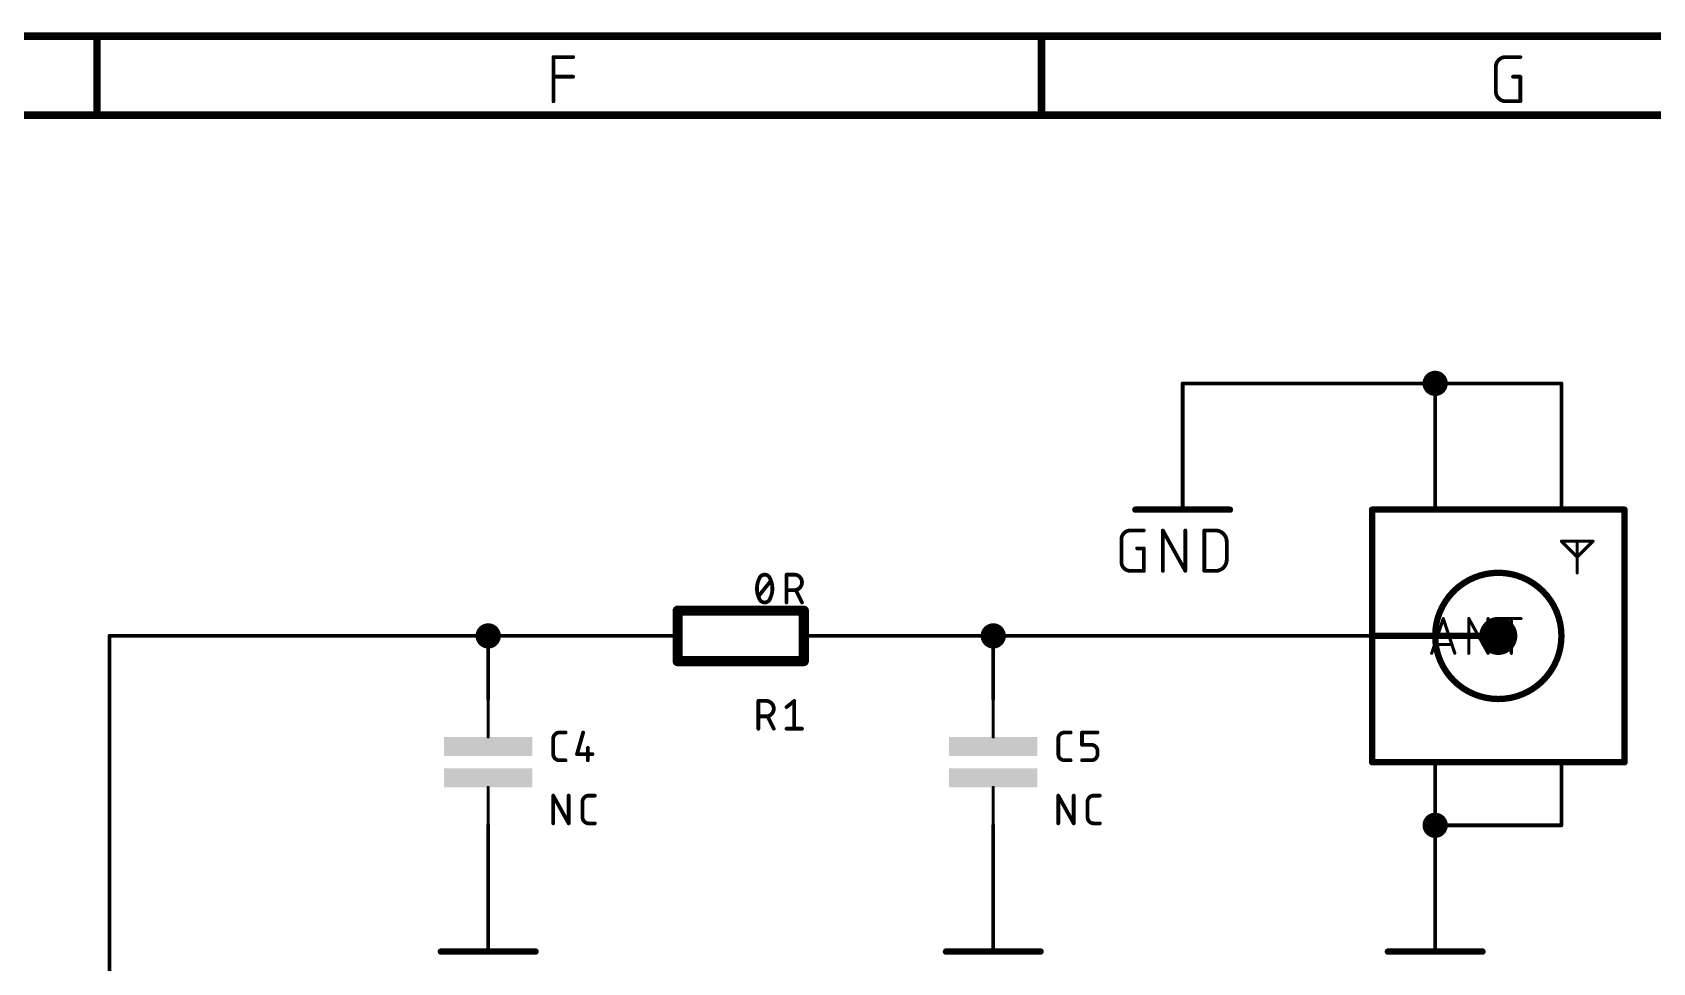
# Model space of a CAD drawing. Extents: x 0 to 388, y 0 to 261.
# Drawn here: x 187.4 to 252.6, y 223.1 to 260.5 of the extents above; entities that cross this region are included whole.
import ezdxf

# ---------------------------------------------------------------- set-up
doc = ezdxf.new("R2010")
doc.units = 0
for name, color, linetype in [('91', 94, 'CONTINUOUS'), ('94', 14, 'CONTINUOUS'), ('95', 250, 'CONTINUOUS'), ('96', 250, 'CONTINUOUS')]:
    doc.layers.add(name, color=color, linetype=linetype)

# ---------------------------------------------------------------- blocks, each defined once
blk = doc.blocks.new('RECT')
blk.add_solid([(-0.5, -0.5), (0.5, -0.5), (-0.5, 0.5), (0.5, 0.5)])

msp = doc.modelspace()

# ---------------------------------------------------------------- linework, layer by layer
at = {"layer": '91', "const_width": 0.1524}
for points in [[(233.68, 243.84), (233.68, 246.38)], [(233.68, 246.38), (243.84, 246.38)], [(243.84, 246.38), (248.92, 246.38)], [(243.84, 243.84), (243.84, 246.38)], [(248.92, 246.38), (248.92, 243.84)], [(190.5, 203.2), (190.5, 236.22)], [(190.5, 236.22), (205.74, 236.22)], [(205.74, 236.22), (210.82, 236.22)], [(205.74, 233.68), (205.74, 236.22)], [(220.98, 236.22), (226.06, 236.22)], [(226.06, 236.22), (238.76, 236.22)], [(226.06, 233.68), (226.06, 236.22)], [(205.74, 228.6), (205.74, 226.06)], [(226.06, 226.06), (226.06, 228.6)], [(243.84, 228.6), (243.84, 226.06)], [(243.84, 228.6), (248.92, 228.6)]]:
    msp.add_lwpolyline(points, dxfattribs=at)
at = {"layer": '91'}
for points, const_width in [([(233.7181, 246.38, 1), (233.6419, 246.38)], 0.0762), ([(233.68, 246.4181, 1), (233.68, 246.3419)], 0.0762), ([(243.84, 246.126, 1), (243.84, 246.634, 1), (243.84, 246.126)], 0.508), ([(243.84, 246.4181, 1), (243.84, 246.3419)], 0.0762), ([(243.8781, 246.38, 1), (243.8019, 246.38)], 0.0762), ([(243.84, 246.3419, 1), (243.84, 246.4181)], 0.0762), ([(248.9581, 246.38, 1), (248.8819, 246.38)], 0.0762), ([(248.92, 246.3419, 1), (248.92, 246.4181)], 0.0762), ([(233.6419, 243.84, 1), (233.7181, 243.84)], 0.0762), ([(243.8019, 243.84, 1), (243.8781, 243.84)], 0.0762), ([(248.8819, 243.84, 1), (248.9581, 243.84)], 0.0762), ([(205.74, 235.966, 1), (205.74, 236.474, 1), (205.74, 235.966)], 0.508), ([(226.06, 235.966, 1), (226.06, 236.474, 1), (226.06, 235.966)], 0.508), ([(190.5381, 236.22, 1), (190.4619, 236.22)], 0.0762), ([(190.5, 236.2581, 1), (190.5, 236.1819)], 0.0762), ([(205.74, 236.2581, 1), (205.74, 236.1819)], 0.0762), ([(205.7781, 236.22, 1), (205.7019, 236.22)], 0.0762), ([(205.74, 236.1819, 1), (205.74, 236.2581)], 0.0762), ([(210.82, 236.1819, 1), (210.82, 236.2581)], 0.0762), ([(220.98, 236.2581, 1), (220.98, 236.1819)], 0.0762), ([(226.06, 236.2581, 1), (226.06, 236.1819)], 0.0762), ([(226.0981, 236.22, 1), (226.0219, 236.22)], 0.0762), ([(226.06, 236.1819, 1), (226.06, 236.2581)], 0.0762), ([(238.76, 236.1819, 1), (238.76, 236.2581)], 0.0762), ([(205.7019, 233.68, 1), (205.7781, 233.68)], 0.0762), ([(226.0219, 233.68, 1), (226.0981, 233.68)], 0.0762), ([(243.84, 228.346, 1), (243.84, 228.854, 1), (243.84, 228.346)], 0.508), ([(205.7781, 228.6, 1), (205.7019, 228.6)], 0.0762), ([(226.0981, 228.6, 1), (226.0219, 228.6)], 0.0762), ([(243.8781, 228.6, 1), (243.8019, 228.6)], 0.0762), ([(243.84, 228.6381, 1), (243.84, 228.5619)], 0.0762), ([(248.92, 228.5619, 1), (248.92, 228.6381)], 0.0762), ([(205.7019, 226.06, 1), (205.7781, 226.06)], 0.0762), ([(226.0219, 226.06, 1), (226.0981, 226.06)], 0.0762), ([(243.8019, 226.06, 1), (243.8781, 226.06)], 0.0762)]:
    msp.add_lwpolyline(points, format="xyb", dxfattribs=dict(at, const_width=const_width))
at = {"layer": '94'}
for points, const_width in [([(387.35, 260.35), (0, 260.35)], 0.3048), ([(190, 260.2), (190, 257.4)], 0.3048), ([(228, 260.3), (228, 257.3)], 0.3048), ([(208.3662, 257.7322), (208.3662, 259.5102)], 0.1524), ([(208.3662, 259.5102), (209.1564, 259.5102)], 0.1524), ([(246.6753, 259.5102), (247.268, 259.5102)], 0.1524), ([(208.3662, 258.72), (209.1564, 258.72)], 0.1524), ([(246.2802, 258.1273), (246.2802, 259.1151)], 0.1524), ([(246.9716, 258.72), (247.268, 258.72)], 0.1524), ([(247.268, 258.72), (247.268, 257.7322)], 0.1524), ([(247.268, 257.7322), (246.6753, 257.7322)], 0.1524), ([(384.175, 257.175), (3.175, 257.175)], 0.3048), ([(233.68, 243.84), (233.68, 241.3)], 0.1524), ([(243.84, 243.84), (243.84, 241.3)], 0.1524), ([(248.92, 243.84), (248.92, 241.3)], 0.1524), ([(231.775, 241.3), (235.585, 241.3)], 0.254), ([(241.3, 241.3), (251.46, 241.3)], 0.254), ([(241.3, 236.22), (241.3, 241.3)], 0.254), ([(251.46, 241.3), (251.46, 231.14)], 0.254), ([(248.92, 240.03), (249.555, 240.03)], 0.127), ([(249.555, 239.395), (248.92, 240.03)], 0.127), ([(249.555, 240.03), (250.19, 240.03)], 0.127), ([(250.19, 240.03), (249.555, 239.395)], 0.127), ([(249.555, 240.03), (249.555, 238.76)], 0.127), ([(213.36, 235.204), (213.36, 237.236)], 0.4064), ([(213.36, 237.236), (218.44, 237.236)], 0.4064), ([(218.44, 237.236), (218.44, 235.204)], 0.4064), ([(210.82, 236.22), (213.36, 236.22)], 0.1524), ([(220.98, 236.22), (218.44, 236.22)], 0.1524), ([(238.76, 236.22), (241.3, 236.22)], 0.1524), ([(241.3, 231.14), (241.3, 236.22)], 0.254), ([(241.3, 236.22), (246.38, 236.22)], 0.254), ([(218.44, 235.204), (213.36, 235.204)], 0.4064), ([(205.74, 233.68), (205.74, 232.156)], 0.127), ([(226.06, 233.68), (226.06, 232.156)], 0.127), ([(251.46, 231.14), (241.3, 231.14)], 0.254), ([(243.84, 228.6), (243.84, 231.14)], 0.1524), ([(248.92, 228.6), (248.92, 231.14)], 0.1524), ([(205.74, 230.124), (205.74, 228.6)], 0.127), ([(226.06, 230.124), (226.06, 228.6)], 0.127), ([(205.74, 226.06), (205.74, 223.52)], 0.1524), ([(226.06, 226.06), (226.06, 223.52)], 0.1524), ([(243.84, 226.06), (243.84, 223.52)], 0.1524), ([(203.835, 223.52), (207.645, 223.52)], 0.254), ([(224.155, 223.52), (227.965, 223.52)], 0.254), ([(241.935, 223.52), (245.745, 223.52)], 0.254)]:
    msp.add_lwpolyline(points, dxfattribs=dict(at, const_width=const_width))
for points, const_width in [([(190.0762, 260.2, 1), (189.9238, 260.2)], 0.1524), ([(228.0762, 260.3, 1), (227.9238, 260.3)], 0.1524), ([(208.4043, 259.5102, 1), (208.3281, 259.5102)], 0.0762), ([(208.3662, 259.5483, 1), (208.3662, 259.4721)], 0.0762), ([(209.1564, 259.4721, 1), (209.1564, 259.5483)], 0.0762), ([(246.6753, 259.5102, 0.4142), (246.2802, 259.1151)], 0.1524), ([(246.6753, 259.5483, 1), (246.6753, 259.4721)], 0.0762), ([(246.6753, 259.4721, 1), (246.6753, 259.5483)], 0.0762), ([(247.268, 259.4721, 1), (247.268, 259.5483)], 0.0762), ([(208.3662, 258.7581, 1), (208.3662, 258.6819)], 0.0762), ([(209.1564, 258.6819, 1), (209.1564, 258.7581)], 0.0762), ([(246.3183, 259.1151, 1), (246.2421, 259.1151)], 0.0762), ([(246.2421, 259.1151, 1), (246.3183, 259.1151)], 0.0762), ([(246.9716, 258.7581, 1), (246.9716, 258.6819)], 0.0762), ([(247.3061, 258.72, 1), (247.2299, 258.72)], 0.0762), ([(247.268, 258.6819, 1), (247.268, 258.7581)], 0.0762), ([(246.2802, 258.1273, 0.4142), (246.6753, 257.7322)], 0.1524), ([(246.3183, 258.1273, 1), (246.2421, 258.1273)], 0.0762), ([(246.2421, 258.1273, 1), (246.3183, 258.1273)], 0.0762), ([(208.3281, 257.7322, 1), (208.4043, 257.7322)], 0.0762), ([(246.6753, 257.7703, 1), (246.6753, 257.6941)], 0.0762), ([(246.6753, 257.6941, 1), (246.6753, 257.7703)], 0.0762), ([(247.2299, 257.7322, 1), (247.3061, 257.7322)], 0.0762), ([(247.268, 257.6941, 1), (247.268, 257.7703)], 0.0762), ([(189.9238, 257.4, 1), (190.0762, 257.4)], 0.1524), ([(227.9238, 257.3, 1), (228.0762, 257.3)], 0.1524), ([(233.7181, 243.84, 1), (233.6419, 243.84)], 0.0762), ([(243.8781, 243.84, 1), (243.8019, 243.84)], 0.0762), ([(248.9581, 243.84, 1), (248.8819, 243.84)], 0.0762), ([(231.775, 241.3635, 1), (231.775, 241.2365)], 0.127), ([(233.6419, 241.3, 1), (233.7181, 241.3)], 0.0762), ([(235.585, 241.2365, 1), (235.585, 241.3635)], 0.127), ([(241.3, 241.3635, 1), (241.3, 241.2365)], 0.127), ([(241.3635, 241.3, 1), (241.2365, 241.3)], 0.127), ([(243.8019, 241.3, 1), (243.8781, 241.3)], 0.0762), ([(248.8819, 241.3, 1), (248.9581, 241.3)], 0.0762), ([(251.5235, 241.3, 1), (251.3965, 241.3)], 0.127), ([(251.46, 241.2365, 1), (251.46, 241.3635)], 0.127), ([(248.9425, 240.0525, 1), (248.8975, 240.0075)], 0.0635), ([(248.92, 240.0617, 1), (248.92, 239.9983)], 0.0635), ([(249.555, 240.0617, 1), (249.555, 239.9983)], 0.0635), ([(249.5867, 240.03, 1), (249.5233, 240.03)], 0.0635), ([(249.555, 239.9983, 1), (249.555, 240.0617)], 0.0635), ([(250.2125, 240.0075, 1), (250.1675, 240.0525)], 0.0635), ([(250.19, 239.9983, 1), (250.19, 240.0617)], 0.0635), ([(249.5325, 239.4175, 1), (249.5775, 239.3725)], 0.0635), ([(249.5325, 239.3725, 1), (249.5775, 239.4175)], 0.0635), ([(246.38, 233.68, 1), (246.38, 238.76, 1), (246.38, 233.68)], 0.254), ([(249.5233, 238.76, 1), (249.5867, 238.76)], 0.0635), ([(213.4616, 237.236, 1), (213.2584, 237.236)], 0.2032), ([(213.36, 237.3376, 1), (213.36, 237.1344)], 0.2032), ([(218.5416, 237.236, 1), (218.3384, 237.236)], 0.2032), ([(218.44, 237.1344, 1), (218.44, 237.3376)], 0.2032), ([(246.38, 235.8608, 1), (246.38, 236.5792, 1), (246.38, 235.8608)], 0.8128), ([(210.82, 236.2581, 1), (210.82, 236.1819)], 0.0762), ([(213.36, 236.1819, 1), (213.36, 236.2581)], 0.0762), ([(218.44, 236.2581, 1), (218.44, 236.1819)], 0.0762), ([(220.98, 236.1819, 1), (220.98, 236.2581)], 0.0762), ([(238.76, 236.2581, 1), (238.76, 236.1819)], 0.0762), ([(241.3635, 236.22, 1), (241.2365, 236.22)], 0.127), ([(241.3, 236.2835, 1), (241.3, 236.1565)], 0.127), ([(241.2365, 236.22, 1), (241.3635, 236.22)], 0.127), ([(241.3, 236.1819, 1), (241.3, 236.2581)], 0.0762), ([(246.38, 236.1565, 1), (246.38, 236.2835)], 0.127), ([(213.36, 235.3056, 1), (213.36, 235.1024)], 0.2032), ([(218.44, 235.1024, 1), (218.44, 235.3056)], 0.2032), ([(213.2584, 235.204, 1), (213.4616, 235.204)], 0.2032), ([(218.3384, 235.204, 1), (218.5416, 235.204)], 0.2032), ([(205.7717, 233.68, 1), (205.7083, 233.68)], 0.0635), ([(226.0917, 233.68, 1), (226.0283, 233.68)], 0.0635), ([(205.7083, 232.156, 1), (205.7717, 232.156)], 0.0635), ([(226.0283, 232.156, 1), (226.0917, 232.156)], 0.0635), ([(241.3, 231.2035, 1), (241.3, 231.0765)], 0.127), ([(241.2365, 231.14, 1), (241.3635, 231.14)], 0.127), ([(243.8781, 231.14, 1), (243.8019, 231.14)], 0.0762), ([(248.9581, 231.14, 1), (248.8819, 231.14)], 0.0762), ([(251.3965, 231.14, 1), (251.5235, 231.14)], 0.127), ([(251.46, 231.0765, 1), (251.46, 231.2035)], 0.127), ([(205.7717, 230.124, 1), (205.7083, 230.124)], 0.0635), ([(226.0917, 230.124, 1), (226.0283, 230.124)], 0.0635), ([(205.7083, 228.6, 1), (205.7717, 228.6)], 0.0635), ([(226.0283, 228.6, 1), (226.0917, 228.6)], 0.0635), ([(243.8019, 228.6, 1), (243.8781, 228.6)], 0.0762), ([(248.8819, 228.6, 1), (248.9581, 228.6)], 0.0762), ([(205.7781, 226.06, 1), (205.7019, 226.06)], 0.0762), ([(226.0981, 226.06, 1), (226.0219, 226.06)], 0.0762), ([(243.8781, 226.06, 1), (243.8019, 226.06)], 0.0762), ([(203.835, 223.5835, 1), (203.835, 223.4565)], 0.127), ([(207.645, 223.4565, 1), (207.645, 223.5835)], 0.127), ([(224.155, 223.5835, 1), (224.155, 223.4565)], 0.127), ([(227.965, 223.4565, 1), (227.965, 223.5835)], 0.127), ([(241.935, 223.5835, 1), (241.935, 223.4565)], 0.127), ([(245.745, 223.4565, 1), (245.745, 223.5835)], 0.127), ([(205.7019, 223.52, 1), (205.7781, 223.52)], 0.0762), ([(226.0219, 223.52, 1), (226.0981, 223.52)], 0.0762), ([(243.8019, 223.52, 1), (243.8781, 223.52)], 0.0762)]:
    msp.add_lwpolyline(points, format="xyb", dxfattribs=dict(at, const_width=const_width))
at = {"layer": '95'}
for points, const_width in [([(243.7003, 235.5215), (244.166, 236.9185)], 0.127), ([(244.166, 236.9185), (244.6316, 235.5215)], 0.127), ([(245.1924, 235.5215), (245.1924, 236.9185)], 0.127), ([(245.1924, 236.9185), (245.9685, 235.5215)], 0.127), ([(245.9685, 235.5215), (245.9685, 236.9185)], 0.127), ([(246.5156, 236.9185), (247.2917, 236.9185)], 0.127), ([(246.9037, 235.5215), (246.9037, 236.9185)], 0.127), ([(244.5152, 235.8708), (243.8167, 235.8708)], 0.127), ([(216.6091, 232.4862), (216.6091, 233.6038)], 0.1524), ([(216.6091, 233.6038), (216.9196, 233.6038)], 0.1524), ([(217.7429, 233.3554), (218.0534, 233.6038)], 0.1524), ([(218.0534, 233.6038), (218.0534, 232.4862)], 0.1524), ([(216.9196, 232.9829), (216.6091, 232.9829)], 0.1524), ([(217.23, 232.4862), (216.9816, 232.9829)], 0.1524), ([(208.3562, 231.4646), (208.3562, 232.0854)], 0.1524), ([(208.6046, 232.3338), (208.8529, 232.3338)], 0.1524), ([(209.5612, 232.3338), (209.3128, 231.4646)], 0.1524), ([(217.7429, 232.4862), (218.3638, 232.4862)], 0.1524), ([(228.6762, 231.4646), (228.6762, 232.0854)], 0.1524), ([(228.9246, 232.3338), (229.1729, 232.3338)], 0.1524), ([(229.6329, 231.8371), (229.6329, 232.3338)], 0.1524), ([(229.6329, 232.3338), (230.2537, 232.3338)], 0.1524), ([(209.3128, 231.4646), (209.9337, 231.4646)], 0.1524), ([(209.7475, 231.7129), (209.7475, 231.2162)], 0.1524), ([(230.0054, 231.8371), (229.6329, 231.8371)], 0.1524), ([(230.2537, 231.4646), (230.2537, 231.5887)], 0.1524), ([(208.8529, 231.2162), (208.6046, 231.2162)], 0.1524), ([(229.1729, 231.2162), (228.9246, 231.2162)], 0.1524), ([(229.6329, 231.2162), (230.0054, 231.2162)], 0.1524)]:
    msp.add_lwpolyline(points, dxfattribs=dict(at, const_width=const_width))
for points, const_width in [([(244.1961, 236.9285, 1), (244.1358, 236.9085)], 0.0635), ([(244.1961, 236.9085, 1), (244.1358, 236.9285)], 0.0635), ([(245.2241, 236.9185, 1), (245.1606, 236.9185)], 0.0635), ([(245.2201, 236.9339, 1), (245.1646, 236.9031)], 0.0635), ([(246.0002, 236.9185, 1), (245.9368, 236.9185)], 0.0635), ([(246.5156, 236.9503, 1), (246.5156, 236.8868)], 0.0635), ([(246.9354, 236.9185, 1), (246.8719, 236.9185)], 0.0635), ([(247.2917, 236.8868, 1), (247.2917, 236.9503)], 0.0635), ([(243.6702, 235.5315, 1), (243.7304, 235.5115)], 0.0635), ([(243.8167, 235.9025, 1), (243.8167, 235.839)], 0.0635), ([(244.5152, 235.839, 1), (244.5152, 235.9025)], 0.0635), ([(244.6015, 235.5115, 1), (244.6618, 235.5315)], 0.0635), ([(245.1606, 235.5215, 1), (245.2241, 235.5215)], 0.0635), ([(245.9368, 235.5215, 1), (246.0002, 235.5215)], 0.0635), ([(245.9407, 235.5061, 1), (245.9963, 235.5369)], 0.0635), ([(246.8719, 235.5215, 1), (246.9354, 235.5215)], 0.0635), ([(216.6472, 233.6038, 1), (216.571, 233.6038)], 0.0762), ([(216.6091, 233.6419, 1), (216.6091, 233.5657)], 0.0762), ([(216.9196, 232.9829, 1), (216.9196, 233.6038)], 0.1524), ([(216.9196, 233.6419, 1), (216.9196, 233.5657)], 0.0762), ([(216.9196, 233.5657, 1), (216.9196, 233.6419)], 0.0762), ([(217.7191, 233.3852, 1), (217.7667, 233.3257)], 0.0762), ([(218.0915, 233.6038, 1), (218.0153, 233.6038)], 0.0762), ([(218.0772, 233.574, 1), (218.0296, 233.6336)], 0.0762), ([(216.6091, 233.021, 1), (216.6091, 232.9448)], 0.0762), ([(216.9196, 233.021, 1), (216.9196, 232.9448)], 0.0762), ([(216.9196, 232.9448, 1), (216.9196, 233.021)], 0.0762), ([(217.0157, 232.9999, 1), (216.9476, 232.9659)], 0.0762), ([(208.6046, 232.3338, 0.4142), (208.3562, 232.0854)], 0.1524), ([(208.3943, 232.0854, 1), (208.3181, 232.0854)], 0.0762), ([(208.3181, 232.0854, 1), (208.3943, 232.0854)], 0.0762), ([(208.6046, 232.3719, 1), (208.6046, 232.2957)], 0.0762), ([(208.6046, 232.2957, 1), (208.6046, 232.3719)], 0.0762), ([(208.8529, 232.2957, 1), (208.8529, 232.3719)], 0.0762), ([(209.5978, 232.3233, 1), (209.5246, 232.3443)], 0.0762), ([(216.571, 232.4862, 1), (216.6472, 232.4862)], 0.0762), ([(217.1959, 232.4692, 1), (217.2641, 232.5032)], 0.0762), ([(217.7429, 232.5243, 1), (217.7429, 232.4481)], 0.0762), ([(218.0153, 232.4862, 1), (218.0915, 232.4862)], 0.0762), ([(218.3638, 232.4481, 1), (218.3638, 232.5243)], 0.0762), ([(228.9246, 232.3338, 0.4142), (228.6762, 232.0854)], 0.1524), ([(228.7143, 232.0854, 1), (228.6381, 232.0854)], 0.0762), ([(228.6381, 232.0854, 1), (228.7143, 232.0854)], 0.0762), ([(228.9246, 232.3719, 1), (228.9246, 232.2957)], 0.0762), ([(228.9246, 232.2957, 1), (228.9246, 232.3719)], 0.0762), ([(229.1729, 232.2957, 1), (229.1729, 232.3719)], 0.0762), ([(229.671, 232.3338, 1), (229.5948, 232.3338)], 0.0762), ([(229.6329, 232.3719, 1), (229.6329, 232.2957)], 0.0762), ([(230.2537, 232.2957, 1), (230.2537, 232.3719)], 0.0762), ([(208.3562, 231.4646, 0.4142), (208.6046, 231.2162)], 0.1524), ([(208.3943, 231.4646, 1), (208.3181, 231.4646)], 0.0762), ([(208.3181, 231.4646, 1), (208.3943, 231.4646)], 0.0762), ([(209.3128, 231.5027, 1), (209.3128, 231.4265)], 0.0762), ([(209.2762, 231.475, 1), (209.3495, 231.4541)], 0.0762), ([(209.7856, 231.7129, 1), (209.7094, 231.7129)], 0.0762), ([(209.9337, 231.4265, 1), (209.9337, 231.5027)], 0.0762), ([(228.6762, 231.4646, 0.4142), (228.9246, 231.2162)], 0.1524), ([(228.7143, 231.4646, 1), (228.6381, 231.4646)], 0.0762), ([(228.6381, 231.4646, 1), (228.7143, 231.4646)], 0.0762), ([(229.6329, 231.8752, 1), (229.6329, 231.799)], 0.0762), ([(229.5948, 231.8371, 1), (229.671, 231.8371)], 0.0762), ([(230.2537, 231.5887, 0.4142), (230.0054, 231.8371)], 0.1524), ([(230.0054, 231.8752, 1), (230.0054, 231.799)], 0.0762), ([(230.0054, 231.2162, 0.4142), (230.2537, 231.4646)], 0.1524), ([(230.0054, 231.799, 1), (230.0054, 231.8752)], 0.0762), ([(230.2918, 231.5887, 1), (230.2156, 231.5887)], 0.0762), ([(230.2156, 231.5887, 1), (230.2918, 231.5887)], 0.0762), ([(230.2918, 231.4646, 1), (230.2156, 231.4646)], 0.0762), ([(230.2156, 231.4646, 1), (230.2918, 231.4646)], 0.0762), ([(208.6046, 231.2543, 1), (208.6046, 231.1781)], 0.0762), ([(208.6046, 231.1781, 1), (208.6046, 231.2543)], 0.0762), ([(208.8529, 231.1781, 1), (208.8529, 231.2543)], 0.0762), ([(209.7094, 231.2162, 1), (209.7856, 231.2162)], 0.0762), ([(228.9246, 231.2543, 1), (228.9246, 231.1781)], 0.0762), ([(228.9246, 231.1781, 1), (228.9246, 231.2543)], 0.0762), ([(229.1729, 231.1781, 1), (229.1729, 231.2543)], 0.0762), ([(229.6329, 231.2543, 1), (229.6329, 231.1781)], 0.0762), ([(230.0054, 231.2543, 1), (230.0054, 231.1781)], 0.0762), ([(230.0054, 231.1781, 1), (230.0054, 231.2543)], 0.0762)]:
    msp.add_lwpolyline(points, format="xyb", dxfattribs=dict(at, const_width=const_width))
at = {"layer": '96'}
for points, const_width in [([(231.5774, 240.4618, 0.4142), (231.2162, 240.1006)], 0.1524), ([(231.2543, 240.1006, 1), (231.1781, 240.1006)], 0.0762), ([(231.1781, 240.1006, 1), (231.2543, 240.1006)], 0.0762), ([(231.5774, 240.4999, 1), (231.5774, 240.4237)], 0.0762), ([(231.5774, 240.4237, 1), (231.5774, 240.4999)], 0.0762), ([(232.1193, 240.4237, 1), (232.1193, 240.4999)], 0.0762), ([(232.9216, 240.4618, 1), (232.8454, 240.4618)], 0.0762), ([(232.9168, 240.4803, 1), (232.8502, 240.4433)], 0.0762), ([(233.8247, 240.4618, 1), (233.7485, 240.4618)], 0.0762), ([(234.589, 240.4618, 1), (234.5128, 240.4618)], 0.0762), ([(234.5509, 240.4999, 1), (234.5509, 240.4237)], 0.0762), ([(235.454, 240.0102, 0.4142), (235.0024, 240.4618)], 0.1524), ([(235.0024, 240.4999, 1), (235.0024, 240.4237)], 0.0762), ([(235.0024, 240.4237, 1), (235.0024, 240.4999)], 0.0762), ([(235.4921, 240.0102, 1), (235.4159, 240.0102)], 0.0762), ([(235.4159, 240.0102, 1), (235.4921, 240.0102)], 0.0762), ([(231.2162, 239.1974, 0.4142), (231.5774, 238.8362)], 0.1524), ([(231.2543, 239.1974, 1), (231.1781, 239.1974)], 0.0762), ([(231.8484, 239.7774, 1), (231.8484, 239.7012)], 0.0762), ([(232.1574, 239.7393, 1), (232.0812, 239.7393)], 0.0762), ([(232.1193, 239.7012, 1), (232.1193, 239.7774)], 0.0762), ([(235.0024, 238.8362, 0.4142), (235.454, 239.2878)], 0.1524), ([(235.4921, 239.2878, 1), (235.4159, 239.2878)], 0.0762), ([(235.4159, 239.2878, 1), (235.4921, 239.2878)], 0.0762), ([(216.6457, 238.5286, 0.1139), (216.5526, 238.125)], 0.1524), ([(216.8631, 238.6838, 0.3205), (216.6457, 238.5286)], 0.1524), ([(216.68, 238.5119, 1), (216.6115, 238.5453)], 0.0762), ([(217.0804, 238.5286, 0.3205), (216.8631, 238.6838)], 0.1524), ([(216.8631, 238.7219, 1), (216.8631, 238.6457)], 0.0762), ([(216.8631, 238.6457, 1), (216.8631, 238.7219)], 0.0762), ([(217.1146, 238.5453, 1), (217.0461, 238.5119)], 0.0762), ([(217.1735, 238.125, 0.1139), (217.0804, 238.5286)], 0.1524), ([(217.781, 238.6838, 1), (217.7048, 238.6838)], 0.0762), ([(217.7429, 238.7219, 1), (217.7429, 238.6457)], 0.0762), ([(218.0534, 238.0629, 1), (218.0534, 238.6838)], 0.1524), ([(218.0534, 238.7219, 1), (218.0534, 238.6457)], 0.0762), ([(218.0534, 238.6457, 1), (218.0534, 238.7219)], 0.0762), ([(231.1781, 239.1974, 1), (231.2543, 239.1974)], 0.0762), ([(231.5774, 238.8743, 1), (231.5774, 238.7981)], 0.0762), ([(231.5774, 238.7981, 1), (231.5774, 238.8743)], 0.0762), ([(232.0812, 238.8362, 1), (232.1574, 238.8362)], 0.0762), ([(232.1193, 238.7981, 1), (232.1193, 238.8743)], 0.0762), ([(232.8454, 238.8362, 1), (232.9216, 238.8362)], 0.0762), ([(233.7485, 238.8362, 1), (233.8247, 238.8362)], 0.0762), ([(233.7533, 238.8177, 1), (233.8199, 238.8547)], 0.0762), ([(234.5509, 238.8743, 1), (234.5509, 238.7981)], 0.0762), ([(234.5128, 238.8362, 1), (234.589, 238.8362)], 0.0762), ([(235.0024, 238.8743, 1), (235.0024, 238.7981)], 0.0762), ([(235.0024, 238.7981, 1), (235.0024, 238.8743)], 0.0762), ([(216.5526, 238.125, 0.1139), (216.6457, 237.7214)], 0.1524), ([(216.5907, 238.125, 1), (216.5145, 238.125)], 0.0762), ([(216.5145, 238.125, 1), (216.5907, 238.125)], 0.0762), ([(216.6097, 238.5409, 1), (216.6818, 238.5162)], 0.0762), ([(217.0804, 237.7214, 0.1139), (217.1735, 238.125)], 0.1524), ([(217.0443, 238.5162, 1), (217.1164, 238.5409)], 0.0762), ([(217.1412, 238.4116, 1), (217.0817, 238.4592)], 0.0762), ([(217.2116, 238.125, 1), (217.1354, 238.125)], 0.0762), ([(217.1354, 238.125, 1), (217.2116, 238.125)], 0.0762), ([(217.7429, 238.101, 1), (217.7429, 238.0248)], 0.0762), ([(218.0534, 238.101, 1), (218.0534, 238.0248)], 0.0762), ([(218.0534, 238.0248, 1), (218.0534, 238.101)], 0.0762), ([(218.1495, 238.0799, 1), (218.0814, 238.0459)], 0.0762), ([(216.5849, 237.8384, 1), (216.6445, 237.7908)], 0.0762), ([(216.6818, 237.7338, 1), (216.6097, 237.7091)], 0.0762), ([(216.6457, 237.7214, 0.3205), (216.8631, 237.5662)], 0.1524), ([(216.6115, 237.7047, 1), (216.68, 237.7381)], 0.0762), ([(216.8631, 237.5662, 0.3205), (217.0804, 237.7214)], 0.1524), ([(216.8631, 237.6043, 1), (216.8631, 237.5281)], 0.0762), ([(216.8631, 237.5281, 1), (216.8631, 237.6043)], 0.0762), ([(217.0461, 237.7381, 1), (217.1146, 237.7047)], 0.0762), ([(217.1164, 237.7091, 1), (217.0443, 237.7338)], 0.0762), ([(217.7048, 237.5662, 1), (217.781, 237.5662)], 0.0762), ([(218.3297, 237.5492, 1), (218.3979, 237.5832)], 0.0762), ([(208.3943, 229.7938, 1), (208.3181, 229.7938)], 0.0762), ([(208.3895, 229.8123, 1), (208.3229, 229.7753)], 0.0762), ([(209.0152, 229.7938, 1), (208.939, 229.7938)], 0.0762), ([(209.7815, 229.7938, 0.4142), (209.5332, 229.5454)], 0.1524), ([(209.5712, 229.5454, 1), (209.4951, 229.5454)], 0.0762), ([(209.4951, 229.5454, 1), (209.5712, 229.5454)], 0.0762), ([(209.7815, 229.8319, 1), (209.7815, 229.7557)], 0.0762), ([(209.7815, 229.7557, 1), (209.7815, 229.8319)], 0.0762), ([(210.0299, 229.7557, 1), (210.0299, 229.8319)], 0.0762), ([(228.7143, 229.7938, 1), (228.6381, 229.7938)], 0.0762), ([(228.7095, 229.8123, 1), (228.6429, 229.7753)], 0.0762), ([(229.3352, 229.7938, 1), (229.259, 229.7938)], 0.0762), ([(230.1015, 229.7938, 0.4142), (229.8531, 229.5454)], 0.1524), ([(229.8912, 229.5454, 1), (229.8151, 229.5454)], 0.0762), ([(229.8151, 229.5454, 1), (229.8912, 229.5454)], 0.0762), ([(230.1015, 229.8319, 1), (230.1015, 229.7557)], 0.0762), ([(230.1015, 229.7557, 1), (230.1015, 229.8319)], 0.0762), ([(230.3499, 229.7557, 1), (230.3499, 229.8319)], 0.0762), ([(209.5332, 228.9246, 0.4142), (209.7815, 228.6762)], 0.1524), ([(209.5712, 228.9246, 1), (209.4951, 228.9246)], 0.0762), ([(209.4951, 228.9246, 1), (209.5712, 228.9246)], 0.0762), ([(229.8531, 228.9246, 0.4142), (230.1015, 228.6762)], 0.1524), ([(229.8912, 228.9246, 1), (229.8151, 228.9246)], 0.0762), ([(229.8151, 228.9246, 1), (229.8912, 228.9246)], 0.0762), ([(208.3181, 228.6762, 1), (208.3943, 228.6762)], 0.0762), ([(208.939, 228.6762, 1), (209.0152, 228.6762)], 0.0762), ([(208.9438, 228.6577, 1), (209.0104, 228.6947)], 0.0762), ([(209.7815, 228.7143, 1), (209.7815, 228.6381)], 0.0762), ([(209.7815, 228.6381, 1), (209.7815, 228.7143)], 0.0762), ([(210.0299, 228.6381, 1), (210.0299, 228.7143)], 0.0762), ([(228.6381, 228.6762, 1), (228.7143, 228.6762)], 0.0762), ([(229.259, 228.6762, 1), (229.3352, 228.6762)], 0.0762), ([(229.2638, 228.6577, 1), (229.3304, 228.6947)], 0.0762), ([(230.1015, 228.7143, 1), (230.1015, 228.6381)], 0.0762), ([(230.1015, 228.6381, 1), (230.1015, 228.7143)], 0.0762), ([(230.3499, 228.6381, 1), (230.3499, 228.7143)], 0.0762)]:
    msp.add_lwpolyline(points, format="xyb", dxfattribs=dict(at, const_width=const_width))
at = {"layer": '96', "const_width": 0.1524}
for points in [[(231.2162, 239.1974), (231.2162, 240.1006)], [(231.5774, 240.4618), (232.1193, 240.4618)], [(232.8835, 238.8362), (232.8835, 240.4618)], [(232.8835, 240.4618), (233.7866, 238.8362)], [(233.7866, 238.8362), (233.7866, 240.4618)], [(234.5509, 238.8362), (234.5509, 240.4618)], [(234.5509, 240.4618), (235.0024, 240.4618)], [(235.454, 240.0102), (235.454, 239.2878)], [(231.8484, 239.7393), (232.1193, 239.7393)], [(232.1193, 239.7393), (232.1193, 238.8362)], [(217.7429, 237.5662), (217.7429, 238.6838)], [(217.7429, 238.6838), (218.0534, 238.6838)], [(232.1193, 238.8362), (231.5774, 238.8362)], [(235.0024, 238.8362), (234.5509, 238.8362)], [(216.6147, 237.8146), (217.1114, 238.4354)], [(218.0534, 238.0629), (217.7429, 238.0629)], [(218.3638, 237.5662), (218.1154, 238.0629)], [(208.3562, 228.6762), (208.3562, 229.7938)], [(208.3562, 229.7938), (208.9771, 228.6762)], [(208.9771, 228.6762), (208.9771, 229.7938)], [(209.5332, 228.9246), (209.5332, 229.5454)], [(209.7815, 229.7938), (210.0299, 229.7938)], [(228.6762, 228.6762), (228.6762, 229.7938)], [(228.6762, 229.7938), (229.2971, 228.6762)], [(229.2971, 228.6762), (229.2971, 229.7938)], [(229.8531, 228.9246), (229.8531, 229.5454)], [(230.1015, 229.7938), (230.3499, 229.7938)], [(210.0299, 228.6762), (209.7815, 228.6762)], [(230.3499, 228.6762), (230.1015, 228.6762)]]:
    msp.add_lwpolyline(points, dxfattribs=at)

# ---------------------------------------------------------------- block references
at = {"layer": '94', "xscale": 3.556, "yscale": 0.762}
for p in [(205.74, 231.775), (226.06, 231.775), (205.74, 230.505), (226.06, 230.505)]:
    msp.add_blockref('RECT', p, dxfattribs=at)

doc.saveas('drawing.dxf')
